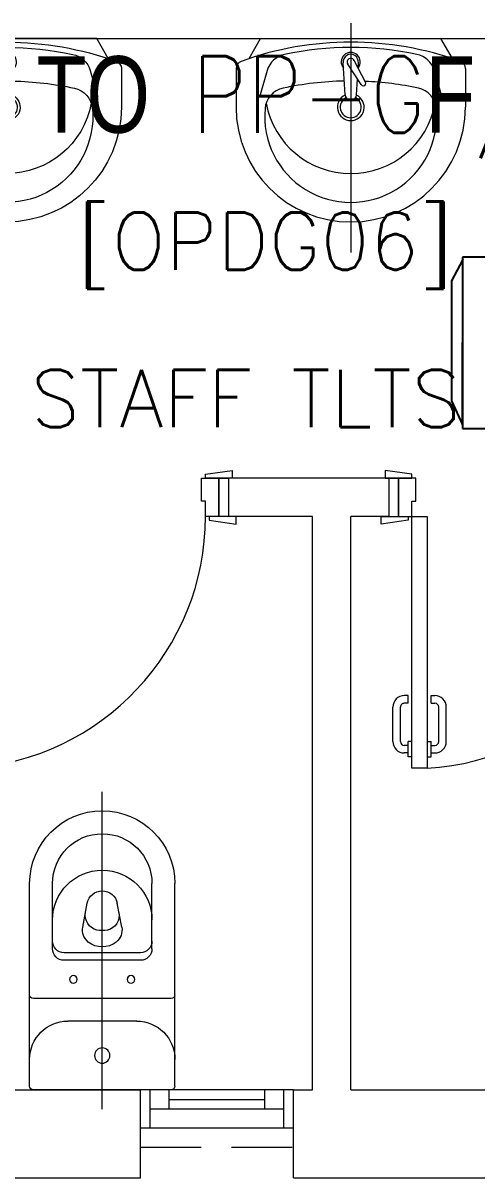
# Model space of a CAD drawing. Header units: inches. Extents: x -12418 to 57169, y -29325 to 19878.
# Drawn here: x 6871 to 8058, y -13097 to -10077 of the extents above; entities that cross this region are included whole.
import ezdxf
from ezdxf import colors
from ezdxf.entities.mleader import LeaderData, LeaderLine
from ezdxf.math import Vec2, Vec3

# ---------------------------------------------------------------- set-up
doc = ezdxf.new("R2010")
doc.units = ezdxf.units.IN
doc.header["$LTSCALE"] = 25
doc.header["$MEASUREMENT"] = 0
doc.linetypes.add('00-Ground Floor$0$HIDDEN', pattern=[9.525, 6.35, -3.175])
doc.linetypes.add('DASHDOT', pattern=[25.4, 12.7, -6.35, 0, -6.35])
doc.layers.get('0').update_dxf_attribs({"color": 8})
for name, color, linetype, lineweight in [('00-Ground Floor$0$72_EGR_BASE_TEXT', 252, 'Continuous', 5), ('00-Ground Floor$0$Aluminum', 251, 'Continuous', 5), ('00-Ground Floor$0$Proj', 251, 'Continuous', 5), ('00-Ground Floor$0$SANIT', 250, 'Continuous', 5), ('00-Ground Floor$0$Walls', 251, 'Continuous', 5), ('00-Ground Floor$0$Wooden Joinery', 251, 'Continuous', 5), ('E-LITE-CIRC @ 100', 6, 'Continuous', 25), ('E-LITE-CLNG-CNDT', 6, 'DASHDOT', 35)]:
    doc.layers.add(name, color=color, linetype=linetype, lineweight=lineweight)
doc.layers.add('CARTOUCHE', color=254, linetype='Continuous')
doc.layers.add('PW-ACCESSORIES', color=253, linetype='Continuous')
doc.styles.add('00-Ground Floor$0$SIMPLEX', font='SIMPLEX.shx', dxfattribs={"height": 150})
doc.styles.add('DC_Simplex', font='SIMPLEX.shx', dxfattribs={"width": 0.7})
doc.styles.add('ROMAND', font='romand.shx')

# ---------------------------------------------------------------- blocks, each defined once
blk = doc.blocks.new('00-Ground Floor$0$A$C72370EFE')
at = {"layer": '00-Ground Floor$0$Wooden Joinery'}
for p, q in [((-0.01, -0.03), (-0.01, -0.07)), ((0, -0.03), (-0.01, -0.03)), ((0.04, -0.03), (0.05, -0.03)), ((0.05, -0.03), (0.05, -0.07)), ((-0.01, -0.04), (-0.02, -0.04)), ((-0.01, -0.06), (-0.02, -0.06)), ((0.05, -0.04), (0.06, -0.04)), ((0.05, -0.06), (0.06, -0.06)), ((-0.05, -0.07), (-0.05, -0.16)), ((-0.03, -0.07), (-0.03, -0.16)), ((0, -0.07), (-0.01, -0.07)), ((0.04, -0.07), (0.05, -0.07)), ((0.07, -0.07), (0.07, -0.16)), ((0.09, -0.07), (0.09, -0.16)), ((-0.01, -0.17), (-0.02, -0.17)), ((-0.01, -0.17), (-0.01, -0.19)), ((0.05, -0.17), (0.06, -0.17)), ((0.05, -0.17), (0.05, -0.19)), ((-0.01, -0.19), (-0.02, -0.19)), ((0.05, -0.19), (0.06, -0.19))]:
    blk.add_line(p, q, dxfattribs=at)
for centre, radius, start, end in [((-0.02, -0.07), 0.03, 90, 180), ((-0.02, -0.07), 0.01, 90, 180), ((0.06, -0.07), 0.03, 0, 90), ((0.06, -0.07), 0.01, 0, 90), ((-0.02, -0.16), 0.03, 180, 270), ((-0.02, -0.16), 0.01, 180, 270), ((0.06, -0.16), 0.01, 270, 0), ((0.06, -0.16), 0.03, 270, 0)]:
    blk.add_arc(centre, radius, start, end, dxfattribs=at)
blk = doc.blocks.new('00-Ground Floor$0$A$C268A7CF0')
at = {"layer": '00-Ground Floor$0$Wooden Joinery'}
for points in [[(80, 758.8), (80, 768.8), (10, 778.8), (10, 758.8)], [(740, 758.8), (740, 768.8), (810, 778.8), (810, 758.8)], [(70, 658.8), (70, 648.8), (0, 638.8), (0, 658.8)], [(120, 658.8), (120, 0), (80, 0), (80, 658.8)], [(750, 658.8), (750, 648.8), (820, 638.8), (820, 658.8)]]:
    blk.add_lwpolyline(points, close=True, dxfattribs=at)
for points in [[(45, 658.8), (45, 758.8), (20, 758.8), (20, 658.8), (45, 658.8)], [(45, 658.8), (80, 658.8), (80, 698.8), (90, 698.8), (90, 758.8), (45, 758.8), (45, 658.8)], [(775, 658.8), (740, 658.8), (740, 698.8), (730, 698.8), (730, 758.8), (775, 758.8), (775, 658.8)], [(775, 658.8), (775, 758.8), (800, 758.8), (800, 658.8), (775, 658.8)]]:
    blk.add_lwpolyline(points, dxfattribs=at)
blk.add_arc((80, 658.8), 660, 273.4748, 0, dxfattribs=at)
at = {"layer": '00-Ground Floor$0$Wooden Joinery', "xscale": 999.9999999998854, "yscale": 999.9999999998854, "zscale": 999.9999999998854, "rotation": 180}
blk.add_blockref('00-Ground Floor$0$A$C72370EFE', (120, 0), dxfattribs=at)
blk = doc.blocks.new('00-Ground Floor$0$WC manta')
at = {"layer": '00-Ground Floor$0$SANIT'}
for p, q in [((-0.12, 0.19), (0.41, 0.19)), ((-0.13, 0.18), (-0.13, -0.18)), ((0.109, 0.18), (0.109, -0.18)), ((0.239, 0.13), (0.41, 0.13)), ((0.209, 0.1), (0.209, -0.1)), ((0.229, 0.1), (0.229, -0.1)), ((0.05, 0.09), (0.05, -0.09)), ((0.2955, 0.051), (0.3581, 0.0393)), ((-0.18, 0), (0.65, 0)), ((0.2955, -0.051), (0.3581, -0.0393)), ((0.239, -0.13), (0.41, -0.13)), ((-0.12, -0.19), (0.41, -0.19))]:
    blk.add_line(p, q, dxfattribs=at)
for centre, radius in [((0.159, 0.0752), 0.01), ((-0.04, 0), 0.02), ((0.159, -0.0753), 0.01)]:
    blk.add_circle(centre, radius, dxfattribs=at)
for centre, radius, start, end in [((-0.12, 0.18), 0.01, 90, 180), ((-0.05, 0.09), 0.1, 0, 90), ((0.119, 0.18), 0.01, 90, 180), ((0.41, 0), 0.19, 270, 90), ((0.239, 0.1), 0.03, 90, 180), ((0.259, 0.1), 0.03, 90, 180), ((0.3147, 0), 0.13, 270, 90), ((0.41, 0), 0.13, 270, 90), ((0.3029, 0), 0.0588, 141.525, 218.475), ((0.2882, 0.0117), 0.04, 79.4289, 141.525), ((0.3271, 0.0044), 0.04, 79.4289, 166.4176), ((0.3507, 0), 0.04, 280.5711, 79.4289), ((0.3454, 0), 0.0588, 166.4176, 193.5824), ((0.3271, -0.0044), 0.04, 193.5824, 280.5711), ((0.2882, -0.0117), 0.04, 218.475, 280.5711), ((-0.05, -0.09), 0.1, 270, 0), ((0.239, -0.1), 0.03, 180, 270), ((0.259, -0.1), 0.03, 180, 270), ((-0.12, -0.18), 0.01, 180, 270), ((0.119, -0.18), 0.01, 180, 270)]:
    blk.add_arc(centre, radius, start, end, dxfattribs=at)
blk = doc.blocks.new('00-Ground Floor$0$lav-manta 60')
at = {"layer": '00-Ground Floor$0$SANIT'}
for p, q in [((0, 0.04), (0, -0.56)), ((-0.2658, -0.0529), (-0.2358, 0)), ((-0.2358, 0), (0.2358, 0)), ((0.2658, -0.0529), (0.2358, 0)), ((0.0389, -0.1142), (0.0087, -0.0575)), ((-0.3, -0.0789), (-0.3, -0.18)), ((-0.2185, -0.0841), (-0.2383, -0.1537)), ((-0.015, -0.1473), (-0.0199, -0.064)), ((0.0274, -0.121), (-0.0078, -0.0673)), ((0.0191, -0.077), (0.0199, -0.064)), ((0.2185, -0.0841), (0.2383, -0.1537)), ((0.3, -0.0789), (0.3, -0.18)), ((0.015, -0.1473), (0.0174, -0.1057))]:
    blk.add_line(p, q, dxfattribs=at)
for centre, radius, start, end in [((0, -0.8557), 0.8457, 70.1771, 109.8229), ((0, -0.8696), 0.8457, 78.1914, 101.8086), ((-0.28, -0.0789), 0.02, 109.8229, 180), ((-0.1608, -0.1006), 0.06, 101.8086, 164.0794), ((0, -0.0617), 0.025, 320.7474, 220.368), ((0, -0.0617), 0.02, 353.2671, 186.682), ((0, -0.0617), 0.00966, 25.4127, 215.9577), ((0.1608, -0.1006), 0.06, 15.9206, 78.1914), ((0.28, -0.0789), 0.02, 0, 70.1771), ((0, -0.9572), 0.8457, 91.1572, 102.0883), ((0, -0.9572), 0.8457, 88.5486, 88.844), ((0.0332, -0.1176), 0.00666, 210.6852, 30.6852), ((0, -0.9572), 0.8457, 77.9117, 87.4274), ((-0.1645, -0.189), 0.06, 102.0883, 174.8142), ((0, -0.18), 0.035, 115.3106, 64.6894), ((0, -0.1473), 0.015, 180, 0), ((0.1645, -0.189), 0.06, 5.1858, 77.9117), ((0, -0.18), 0.3, 180, 0), ((0, -0.1282), 0.2252, 190.6097, 349.3903), ((0, -0.18), 0.0275, 117.1496, 62.8504), ((0, -0.2039), 0.2252, 174.8142, 5.1858)]:
    blk.add_arc(centre, radius, start, end, dxfattribs=at)
blk = doc.blocks.new('00-Ground Floor')
at = {"layer": '00-Ground Floor$0$Aluminum'}
for p, q in [((7577.9, -12867.4, 0), (7177.9, -12867.4, 0)), ((7202.9, -12967.4, 0), (7202.9, -12867.4, 0)), ((7252.9, -12917.4, 0), (7252.9, -12867.4, 0)), ((7252.9, -12892.4, 0), (7502.9, -12892.4, 0)), ((7502.9, -12917.4, 0), (7502.9, -12867.4, 0)), ((7552.9, -12967.4, 0), (7552.9, -12867.4, 0)), ((7552.9, -12917.4, 0), (7202.9, -12917.4, 0)), ((7577.9, -12967.4, 0), (7177.9, -12967.4, 0))]:
    blk.add_line(p, q, dxfattribs=at)
at = {"layer": '00-Ground Floor$0$Proj', "linetype": '00-Ground Floor$0$HIDDEN'}
blk.add_line((7177.9, -13017.4, 0), (7577.9, -13017.4, 0), dxfattribs=at)
at = {"layer": '00-Ground Floor$0$Walls'}
for p, q in [((5327.9, -10117.4, 0), (9097.9, -10117.4, 0)), ((7407.9, -11267.4, 0), (7407.9, -11367.4, 0)), ((7827.9, -11267.4, 0), (7407.9, -11267.4, 0)), ((7827.9, -11267.4, 0), (7827.9, -11367.4, 0)), ((7627.9, -11367.4, 0), (7407.9, -11367.4, 0)), ((7627.9, -12867.4, 0), (7627.9, -11367.4, 0)), ((7727.9, -12867.4, 0), (7727.9, -11367.4, 0)), ((7827.9, -11367.4, 0), (7727.9, -11367.4, 0)), ((6527.9, -12867.4, 0), (7177.9, -12867.4, 0)), ((7177.9, -13097.4, 0), (7177.9, -12867.4, 0)), ((7577.9, -12867.4, 0), (7627.9, -12867.4, 0)), ((7577.9, -13097.4, 0), (7577.9, -12867.4, 0)), ((7727.9, -12867.4, 0), (8377.9, -12867.4, 0)), ((6377.9, -13097.4, 0), (7177.9, -13097.4, 0)), ((7577.9, -13097.4, 0), (8377.9, -13097.4, 0))]:
    blk.add_line(p, q, dxfattribs=at)
at = {"layer": '00-Ground Floor$0$SANIT', "yscale": 1000.000000000223, "zscale": 1000.000000000223}
for p, xscale in [((6827.9, -10117.4, 0), -1000.000000000223), ((7727.9, -10117.4, 0), 1000.000000000223)]:
    blk.add_blockref('00-Ground Floor$0$lav-manta 60', p, dxfattribs=dict(at, xscale=xscale))
at = {"layer": '00-Ground Floor$0$SANIT', "xscale": -999.9999999999995, "yscale": 999.9999999999995, "zscale": 999.9999999999995, "rotation": 270}
blk.add_blockref('00-Ground Floor$0$WC manta', (7077.9, -12737.4, 0), dxfattribs=at)
at = {"layer": '00-Ground Floor$0$Wooden Joinery'}
for p in [(6607.9, -12026.2, 0), (7807.9, -12026.2, 0)]:
    blk.add_blockref('00-Ground Floor$0$A$C268A7CF0', p, dxfattribs=at)
at = {"layer": '00-Ground Floor$0$72_EGR_BASE_TEXT', "char_height": 150, "attachment_point": 2, "style": '00-Ground Floor$0$SIMPLEX'}
for s, insert in [('[OPDG06]', (7504.2, -10572.5, 0)), ('STAFF TLTS (F)', (7652.9, -10984.2, 0))]:
    blk.add_mtext(s, dxfattribs=dict(at, insert=insert))
blk = doc.blocks.new('EWHTOP VIEW80')
for p, q in [((46581.9, -910719), (46586.3, -910709.6)), ((46586.3, -910709.6), (46589.9, -910703.7)), ((46589.9, -910703.7), (46590.9, -910701.9)), ((47031.9, -910691.6), (46590.9, -910691.6)), ((46590.9, -910691.6), (46590.9, -911140.2)), ((46590.9, -910701.9), (46590.9, -910860.4)), ((47031.9, -910701), (47030.5, -911133.5)), ((47031.9, -911140.2), (47031.9, -910691.6)), ((47060.6, -910763.9), (47031.9, -910701)), ((46569.3, -910748.2), (46576, -910732)), ((46576, -910732), (46581.9, -910719)), ((46556.2, -910791.3), (46563, -910768.4)), ((46563, -910768.4), (46569.3, -910748.2)), ((46563.9, -910760.3), (46563.9, -910762.6)), ((46563.9, -910762.6), (46563.9, -910767.9)), ((46563.9, -910767.9), (46564.3, -910775.6)), ((47060.6, -911077.8), (47060.6, -910763.9)), ((46550.9, -910817.8), (46556.2, -910791.3)), ((46564.3, -910775.6), (46565.7, -910783.2)), ((46565.7, -910783.2), (46568.4, -910789.5)), ((46568.4, -910789.5), (46570.2, -910791.3)), ((46570.2, -910791.3), (46572.9, -910792.2)), ((46572.9, -910792.2), (46575.6, -910792.2)), ((46575.6, -910792.2), (46579.2, -910790.8)), ((46583.2, -910787.7), (46587.7, -910782.8)), ((46546.4, -910847), (46550.9, -910817.8)), ((46590.9, -910830.4), (46588.2, -910833.1)), ((46543.7, -910879.8), (46546.4, -910847)), ((46578.3, -910847.9), (46574.2, -910855.5)), ((46581.9, -910841.6), (46578.3, -910847.9)), ((46585.5, -910836.6), (46581.9, -910841.6)), ((46588.2, -910833.1), (46585.5, -910836.6)), ((46590.9, -910860.4), (46589.5, -911131.3)), ((46543.2, -910914.8), (46543.7, -910879.8)), ((46564.3, -910886.1), (46563, -910899.1)), ((46567, -910874.8), (46564.3, -910886.1)), ((46570.6, -910864.5), (46567, -910874.8)), ((46722, -910943.5), (46722, -910888.3)), ((46722, -910888.3), (46916.4, -910888.3)), ((46916.4, -910888.3), (46916.4, -910943.5)), ((46545.5, -910953), (46543.2, -910914.8)), ((46563, -910899.1), (46562.5, -910913.5)), ((46562.5, -910913.5), (46563.9, -910929.2)), ((46563.9, -910929.2), (46566.6, -910945.8)), ((46566.6, -910945.8), (46572, -910963.7)), ((46916.4, -910943.5), (46722, -910943.5)), ((46550.9, -910993.8), (46545.5, -910953)), ((46572, -910963.7), (46579.2, -910983.1)), ((46554.5, -911014.9), (46550.9, -910993.8)), ((46579.2, -910983.1), (46589.5, -911004.2)), ((46559.4, -911036.9), (46554.5, -911014.9)), ((46565.2, -911059.4), (46559.4, -911036.9)), ((46572, -911082.7), (46565.2, -911059.4)), ((46569.3, -911050.9), (46568.4, -911057.2)), ((46568.4, -911057.2), (46568.4, -911061.6)), ((46568.4, -911061.6), (46569.7, -911067)), ((46572.4, -911047.3), (46569.3, -911050.9)), ((46576.9, -911045.9), (46572.4, -911047.3)), ((46581.9, -911046.4), (46576.9, -911045.9)), ((46586.3, -911047.3), (46581.9, -911046.4)), ((46590.9, -911048.6), (46586.3, -911047.3)), ((46580.1, -911106.6), (46572, -911082.7)), ((47030.5, -911133.5), (47060.6, -911077.8)), ((46589.5, -911131.3), (46580.1, -911106.6)), ((46589.5, -911131.3), (46589.5, -911131.3)), ((47030.5, -911133.5), (47030.5, -911133.5)), ((46590.9, -911140.2), (47031.9, -911140.2))]:
    blk.add_line(p, q)
at = {"layer": 'CARTOUCHE', "insert": (46624.8, -910753.2), "char_height": 90, "attachment_point": 4, "style": 'ROMAND'}
blk.add_mtext(' 20L', dxfattribs=at)
blk = doc.blocks.new('ARR0W')
at = {"color": 45}
blk.add_ellipse((0, 0), major_axis=(0.4, 0), ratio=0.4, dxfattribs=at)
at = {"color": 45, "ltscale": 0.5}
blk.add_solid([(-1.4, 0.167), (-0.4, 0), (-1.4, -0.167)], dxfattribs=at)

msp = doc.modelspace()

# ---------------------------------------------------------------- block references
at = {"layer": 'E-LITE-CLNG-CNDT'}
msp.add_blockref('00-Ground Floor', (0, 0), dxfattribs=at)
at = {"layer": 'PW-ACCESSORIES', "linetype": 'Continuous', "rotation": 180}
msp.add_blockref('EWHTOP VIEW80', (55051.9, -921829.4, 14.9), dxfattribs=at)

# ---------------------------------------------------------------- leaders
at = {"layer": 'E-LITE-CIRC @ 100'}
ml = msp.add_multileader_mtext('Standard', dxfattribs=at)
ml.set_content('{\\Fdc_el_romans|c0;\\W0.8;TO\\Fromans|c0; \\Fsimplex|c0;PP-G\\Fdc_el_romans|c0;F\\Fsimplex|c0;/M6}', color=256, style='DC_Simplex')
ml.set_leader_properties()
ml.set_arrow_properties(name='ARR0W')
ml.build(insert=Vec2(0, 0))
ml.multileader.update_dxf_attribs({"dogleg_length": 200, "arrow_head_size": 140, "scale": 100})
ctx = ml.context
ctx.base_point, ctx.scale, ctx.char_height, ctx.arrow_head_size, ctx.landing_gap_size, ctx.plane_origin, ctx.plane_x_axis, ctx.plane_y_axis = Vec3(6636.7, -10297.4, 14.9), 100, 200, 140, 140, Vec3(16675.1, -17728.9, 14.9), Vec3(1, 0.000001, 0), Vec3(-0.000001, 1, 0)
ctx.text_align_type = 2
notes = []
notes.append((ctx, [(1, (1, 1, 0), (8755, -10297.4, 14.9), (-1, -0.000001, 0), 108.8, [(0, [(9461.3, -10778, 14.9)], 0, [])])]))
ctx.mtext.insert, ctx.mtext.text_direction, ctx.mtext.rotation, ctx.mtext.alignment, ctx.mtext.flow_direction = Vec3(8506.2, -10164.1, 14.9), Vec3(1, 0.000001, 0), 0.000001, 3, 5
for ctx, leaders in notes:
    for number, flags, end, landing, length, lines in leaders:
        leader = LeaderData()
        leader.index, (leader.has_last_leader_line, leader.has_dogleg_vector, leader.attachment_direction) = number, flags
        leader.last_leader_point, leader.dogleg_vector, leader.dogleg_length = Vec3(end), Vec3(landing), length
        for number, points, colour, breaks in lines:
            line = LeaderLine()
            line.index, line.vertices, line.color, line.breaks = number, Vec3.list(points), colors.encode_raw_color(colour), breaks
            leader.lines.append(line)
        ctx.leaders.append(leader)

doc.saveas('drawing.dxf')
